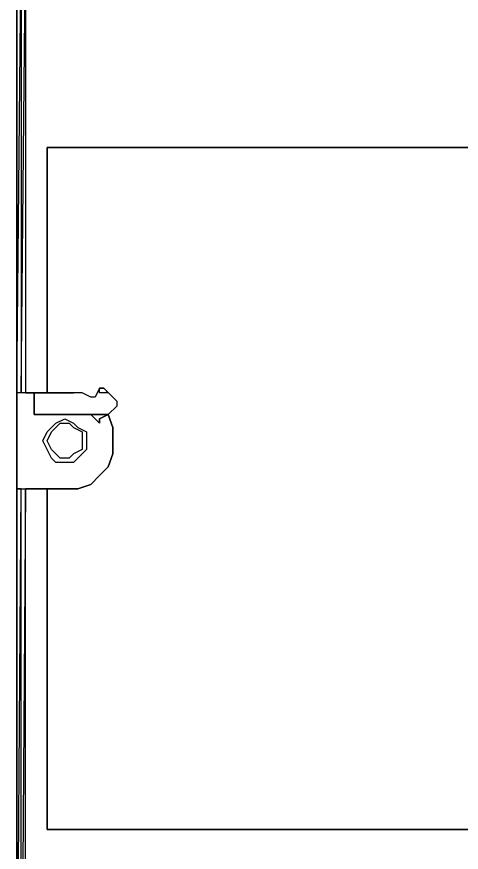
# Model space of a CAD drawing. Extents: x 0 to 106, y 0 to 161.
# Drawn here: x 0 to 31.6, y 68.8 to 128.1 of the extents above; entities that cross this region are included whole.
import ezdxf

# ---------------------------------------------------------------- set-up
doc = ezdxf.new("R2010")
doc.units = 0

# ---------------------------------------------------------------- blocks, each defined once
blk = doc.blocks.new('cvs-1')
at = {"flags": 128}
for points in [[(-24326.022, 27752.418), (-24326.022, 27750.559), (-24326.022, 27662.759)], [(-24326.022, 27662.759), (-24326.022, 27706.194), (-24326.022, 27713.011), (-24326.022, 27744.654), (-24326.022, 27749.94), (-24326.022, 27750.249), (-24325.712, 27750.559), (-24325.403, 27750.559), (-24324.473, 27750.869), (-24324.783, 27750.869)], [(-24326.022, 27706.194), (-24325.712, 27706.194), (-24325.403, 27706.194), (-24323.853, 27706.194), (-24322.614, 27706.194), (-24321.684, 27706.194), (-24320.755, 27706.504), (-24320.135, 27707.124), (-24319.515, 27707.744), (-24319.205, 27708.673), (-24319.205, 27709.603), (-24319.205, 27710.533), (-24319.515, 27711.462), (-24318.895, 27712.082), (-24318.895, 27712.392), (-24319.825, 27713.321), (-24320.135, 27713.321), (-24320.445, 27712.702), (-24320.755, 27712.702), (-24321.374, 27713.011), (-24321.994, 27713.011), (-24322.614, 27713.011), (-24323.853, 27713.011), (-24325.403, 27713.011), (-24325.712, 27713.011), (-24326.022, 27713.011), (-24326.022, 27744.654)], [(-24325.403, 27713.011), (-24323.853, 27713.011), (-24323.853, 27730.4), (-24287.271, 27730.4), (-24287.271, 27737.837), (-24287.271, 27738.147), (-24286.962, 27738.456), (-24286.652, 27738.766), (-24286.342, 27738.766), (-24260.295, 27738.766), (-24259.985, 27738.766)], [(-24287.271, 27682.007), (-24286.962, 27730.4), (-24286.962, 27682.007), (-24286.962, 27730.4), (-24287.271, 27730.4), (-24323.853, 27730.4), (-24323.853, 27713.011), (-24322.614, 27713.011)], [(-24323.853, 27713.011), (-24323.853, 27730.4)], [(-24320.445, 27711.152), (-24320.135, 27710.842), (-24320.135, 27711.152), (-24319.515, 27711.462), (-24318.895, 27712.082), (-24318.895, 27712.392), (-24319.825, 27713.321), (-24319.515, 27713.011), (-24320.135, 27713.011), (-24320.135, 27713.321), (-24320.445, 27712.702), (-24320.755, 27712.702)], [(-24326.022, 27713.011), (-24326.022, 27706.194)], [(-24319.515, 27711.462), (-24319.205, 27710.533), (-24319.205, 27709.603), (-24319.205, 27708.673), (-24319.515, 27707.744), (-24320.135, 27707.124), (-24320.755, 27706.504), (-24321.684, 27706.194), (-24322.614, 27706.194), (-24323.853, 27706.194), (-24323.853, 27682.007)], [(-24320.135, 27711.152), (-24320.135, 27710.842), (-24320.445, 27711.152)], [(-24326.022, 27662.759), (-24325.712, 27662.759), (-24325.712, 27706.194), (-24325.403, 27706.194), (-24325.712, 27662.759), (-24325.403, 27662.759), (-24325.403, 27706.194)], [(-24271.778, 27663.689), (-24286.342, 27663.689), (-24286.652, 27663.999), (-24286.962, 27664.309), (-24287.271, 27664.618), (-24287.271, 27664.928), (-24287.271, 27682.007), (-24323.853, 27682.007), (-24323.853, 27706.194), (-24325.403, 27706.194)], [(-24323.853, 27706.194), (-24323.853, 27682.007), (-24287.271, 27682.007)]]:
    blk.add_lwpolyline(points, dxfattribs=at)
for points in [[(-24326.022, 27744.654), (-24326.022, 27713.011), (-24326.022, 27744.654)], [(-24326.022, 27713.011), (-24325.712, 27744.654), (-24325.712, 27713.011), (-24326.022, 27713.011)], [(-24325.712, 27713.011), (-24325.403, 27744.654), (-24325.403, 27713.011), (-24325.712, 27713.011)], [(-24319.515, 27713.011), (-24320.135, 27713.011), (-24320.135, 27713.321), (-24319.825, 27713.321)], [(-24319.515, 27711.462), (-24324.783, 27711.462), (-24324.783, 27713.011), (-24324.783, 27711.462)], [(-24321.994, 27713.011), (-24323.543, 27713.011)], [(-24320.755, 27711.462), (-24320.445, 27711.152)], [(-24319.515, 27711.462), (-24320.135, 27711.152)], [(-24323.853, 27708.983), (-24324.163, 27709.603), (-24323.853, 27710.223), (-24323.543, 27710.533), (-24323.234, 27710.842), (-24322.614, 27711.152), (-24321.994, 27710.842), (-24321.684, 27710.533), (-24321.064, 27710.223), (-24321.064, 27709.603), (-24321.064, 27708.983), (-24321.684, 27708.363), (-24321.994, 27708.054), (-24322.614, 27708.054), (-24323.234, 27708.054), (-24323.543, 27708.363)], [(-24321.684, 27708.363), (-24321.994, 27708.054), (-24322.614, 27708.054), (-24323.234, 27708.054), (-24323.543, 27708.363), (-24323.853, 27708.983), (-24324.163, 27709.603), (-24323.853, 27710.223), (-24323.543, 27710.533), (-24323.234, 27710.842), (-24322.614, 27711.152), (-24321.994, 27710.842), (-24321.684, 27710.533), (-24321.064, 27710.223), (-24321.064, 27709.603), (-24321.064, 27708.983)], [(-24323.543, 27710.223), (-24323.234, 27710.533), (-24322.924, 27710.842), (-24322.304, 27710.842), (-24321.994, 27710.533), (-24321.374, 27710.223), (-24321.374, 27709.603), (-24321.374, 27708.983), (-24321.994, 27708.673), (-24322.304, 27708.363), (-24322.924, 27708.363), (-24323.234, 27708.673), (-24323.543, 27708.983), (-24323.853, 27709.603)], [(-24321.994, 27708.673), (-24322.304, 27708.363), (-24322.924, 27708.363), (-24323.234, 27708.673), (-24323.543, 27708.983), (-24323.853, 27709.603), (-24323.543, 27710.223), (-24323.234, 27710.533), (-24322.924, 27710.842), (-24322.304, 27710.842), (-24321.994, 27710.533), (-24321.374, 27710.223), (-24321.374, 27709.603), (-24321.374, 27708.983)], [(-24326.022, 27706.194), (-24326.022, 27662.759), (-24326.022, 27706.194)], [(-24326.022, 27706.194), (-24326.022, 27662.759), (-24325.712, 27706.194)]]:
    blk.add_lwpolyline(points, close=True, dxfattribs=at)

msp = doc.modelspace()

# ---------------------------------------------------------------- block references
msp.add_blockref('cvs-1', (24326.022, -27611.578))

doc.saveas('drawing.dxf')
